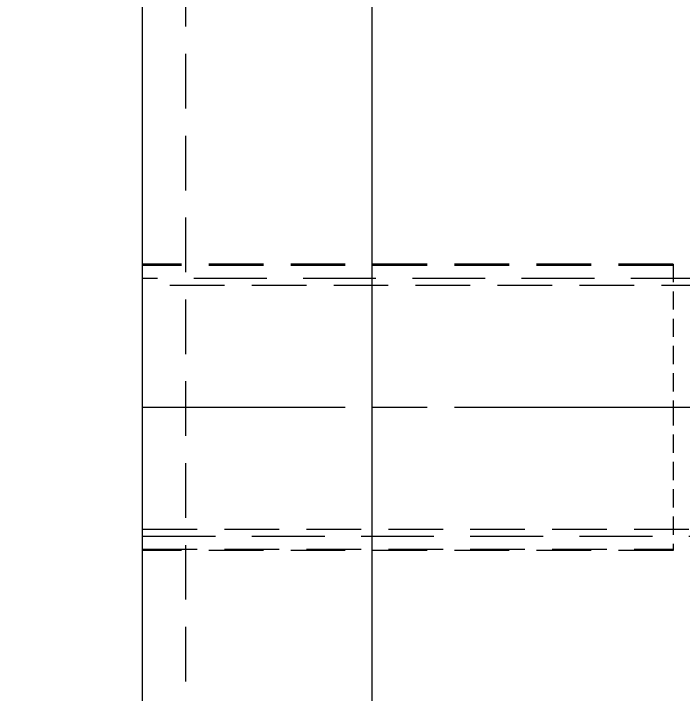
# Model space of a CAD drawing. Header units: millimetres. Extents: x 2469 to 2970, y 2097 to 2450.
# Drawn here: x 2679.13 to 2702.49, y 2256.93 to 2280.69 of the extents above; entities that cross this region are included whole.
import ezdxf

# ---------------------------------------------------------------- set-up
doc = ezdxf.new("R2010")
doc.units = ezdxf.units.MM
doc.linetypes.add('CENTER', pattern=[50.8, 31.75, -6.35, 6.35, -6.35])
doc.linetypes.add('HIDDEN', pattern=[9.525, 6.35, -3.175])
doc.layers.add('1', color=7, linetype='Continuous', true_color=0xffffff)
doc.layers.add('21', color=7, linetype='Continuous', true_color=0xffffff)

msp = doc.modelspace()

# ---------------------------------------------------------------- linework, layer by layer
at = {"layer": '1', "color": 1, "linetype": 'CENTER'}
msp.add_line((2778.954, 2266.948), (2679.133, 2266.948), dxfattribs=at)
at = {"layer": '21', "color": 8, "linetype": 'HIDDEN', "ltscale": 0.3}
for p, q in [((2685.133, 2293.574), (2685.133, 2240.322)), ((2702.133, 2271.948), (2683.633, 2271.948)), ((2702.133, 2271.898), (2683.633, 2271.898)), ((2703.633, 2271.198), (2683.633, 2271.198)), ((2702.133, 2266.948), (2683.633, 2266.948)), ((2683.633, 2262.698), (2703.633, 2262.698)), ((2683.633, 2261.998), (2702.133, 2261.998)), ((2702.133, 2261.948), (2683.633, 2261.948))]:
    msp.add_line(p, q, dxfattribs=at)
at = {"layer": '21', "color": 7, "linetype": 'Continuous'}
for p, q in [((2691.633, 2293.57), (2691.633, 2240.326)), ((2683.633, 2246.158), (2683.633, 2287.739))]:
    msp.add_line(p, q, dxfattribs=at)
at = {"layer": '21', "color": 8, "linetype": 'HIDDEN', "ltscale": 0.1}
for p, q in [((2702.133, 2271.948), (2702.133, 2266.948)), ((2702.133, 2266.948), (2702.133, 2261.998))]:
    msp.add_line(p, q, dxfattribs=at)
at = {"layer": '21', "color": 8, "linetype": 'HIDDEN', "ltscale": 0.4}
for p, q in [((2714.633, 2271.448), (2683.633, 2271.448)), ((2683.633, 2262.448), (2714.633, 2262.448))]:
    msp.add_line(p, q, dxfattribs=at)
at = {"layer": '21', "color": 8, "linetype": 'HIDDEN', "ltscale": 0.001}
msp.add_line((2702.133, 2261.998), (2702.133, 2261.948), dxfattribs=at)

doc.saveas('drawing.dxf')
